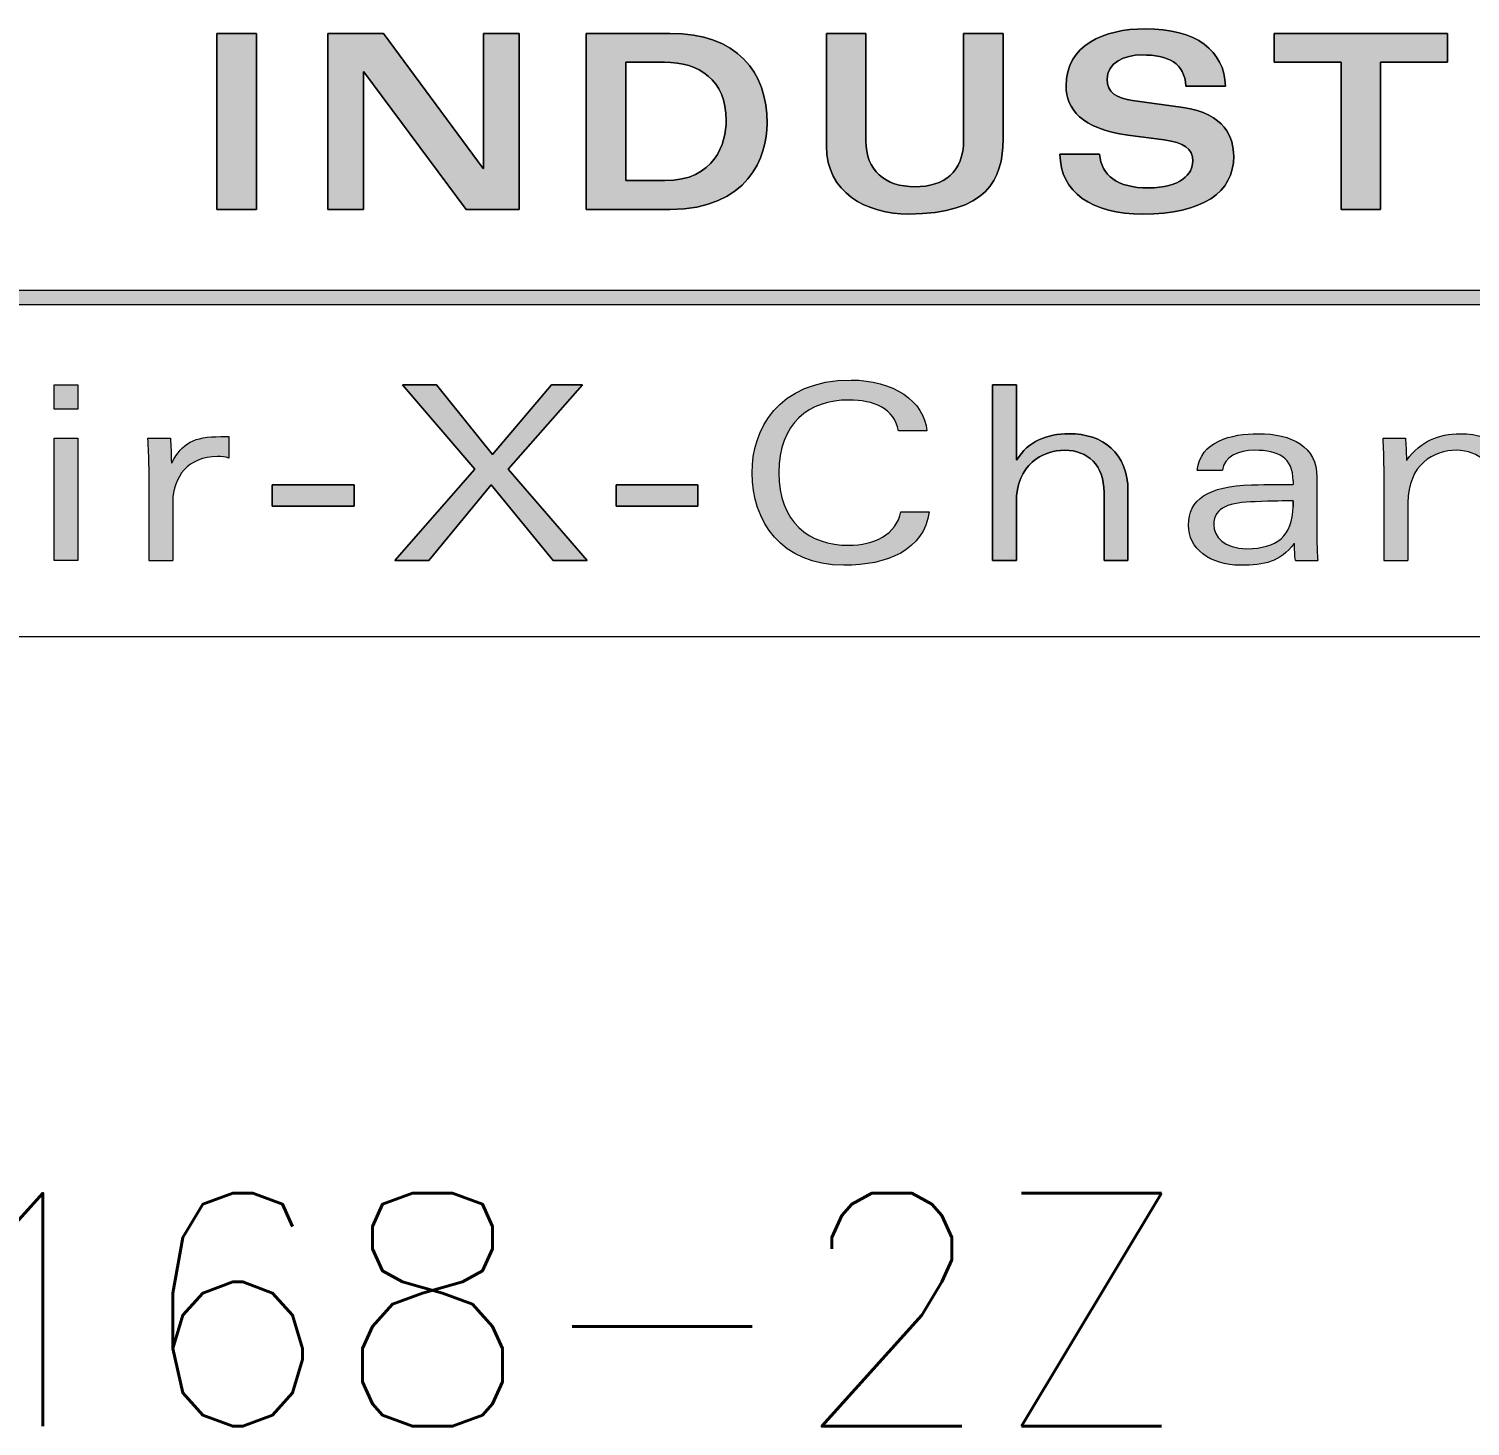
# Model space of a CAD drawing. Extents: x 47 to 273, y 294 to 439.
# Drawn here: x 253.05 to 260.18, y 306.13 to 313.04 of the extents above; entities that cross this region are included whole.
import ezdxf
from ezdxf.enums import TextEntityAlignment as Align

# ---------------------------------------------------------------- set-up
doc = ezdxf.new("R2010")
doc.units = 0
doc.header["$MEASUREMENT"] = 0
doc.layers.get('0').update_dxf_attribs({"linetype": 'CONTINUOUS'})
doc.layers.add('BORDER', color=5, linetype='CONTINUOUS')
doc.styles.get("Standard").update_dxf_attribs({"font": 'simplex.shx'})

# ---------------------------------------------------------------- blocks, each defined once
blk = doc.blocks.new('I10488', base_point=(19.66262, 0.962))
at = {"color": 7}
for tag, p, height in [('WEIGHT', (23.25596, 0.65858), 0.1), ('JOB', (20.56207, 0.64205), 0.1), ('CUSTOMER', (20.82031, 0.41513), 0.1), ('DATE', (21.63827, -0.09217), 0.1), ('BY', (20.27601, -0.09631), 0.1), ('DWG', (24.41346, -0.33654), 0.12), ('CHKDATE', (21.65945, -0.33259), 0.1), ('CHKD', (20.2895, -0.34388), 0.1)]:
    blk.add_attdef(tag, p, '', height=height, dxfattribs=at)
for tag, height, p in [('TITLE', 0.1, (25.55336, 0.24462)), ('TITLE', 0.1, (25.55775, 0.07988)), ('REV', 0.12, (26.85691, -0.31101))]:
    blk.add_attdef(tag, text='', height=height, dxfattribs=at).set_placement(p, align=Align.CENTER)
blk = doc.blocks.new('b-size border')
at = {"linetype": 'Continuous'}
for points in [[(17.70577, 1.27336), (17.70577, 1.34888), (17.68883, 1.34888), (17.68883, 1.27336)], [(17.75171, 1.27336), (17.75171, 1.33235), (17.75191, 1.33235), (17.79574, 1.27336), (17.81855, 1.27336), (17.81855, 1.34888), (17.80327, 1.34888), (17.80327, 1.29093), (17.80307, 1.29093), (17.76028, 1.34888), (17.73643, 1.34888), (17.73643, 1.27336)], [(18.21695, 1.33654), (18.21695, 1.34888), (18.14248, 1.34888), (18.14248, 1.33654), (18.17124, 1.33654), (18.17124, 1.27336), (18.18818, 1.27336), (18.18818, 1.33654)], [(18.56245, 1.23873), (18.56245, 1.23245), (16.62249, 1.23245), (16.62249, 1.23873)], [(17.61895, 1.19811), (17.6292, 1.19811), (17.6292, 1.18765), (17.61895, 1.18765)], [(17.81385, 1.16182), (17.84576, 1.19811), (17.83237, 1.19811), (17.80716, 1.1682), (17.7831, 1.19811), (17.76846, 1.19811), (17.79952, 1.16182), (17.76511, 1.12259), (17.77975, 1.12259), (17.80653, 1.15512), (17.8331, 1.12259), (17.84774, 1.12259)], [(17.6292, 1.1751), (17.6292, 1.12259), (17.61895, 1.12259), (17.61895, 1.1751)], [(17.74773, 1.14591), (17.74773, 1.15512), (17.71259, 1.15512), (17.71259, 1.14591)], [(17.89525, 1.14591), (17.89525, 1.15512), (17.86011, 1.15512), (17.86011, 1.14591)]]:
    blk.add_hatch(color=256, dxfattribs=at).paths.add_polyline_path(points, flags=0)
h = blk.add_hatch(color=256, dxfattribs=at)
edge = h.paths.add_edge_path(flags=0)
edge.add_spline(control_points=[(17.84733, 1.27336), (17.84734, 1.27336), (17.88331, 1.27336)], knot_values=[0, 0, 0, 1.268866, 1.268866, 1.268866], weights=[1, 1, 1], degree=2, periodic=0)
edge.add_spline(control_points=[(17.88331, 1.27336), (17.91689, 1.27336), (17.92494, 1.29616), (17.92494, 1.31028), (17.92494, 1.33245), (17.91218, 1.34888), (17.88321, 1.34888)], knot_values=[1.268866, 1.268866, 1.268866, 1.268866, 2.537732, 2.537732, 2.537732, 3.806598, 3.806598, 3.806598, 3.806598], weights=[1, 1, 1, 1, 1, 1, 1], degree=3, periodic=0)
edge.add_spline(control_points=[(17.88321, 1.34888), (17.84734, 1.34888), (17.84733, 1.34888)], knot_values=[0, 0, 0, 1.268866, 1.268866, 1.268866], weights=[1, 1, 1], degree=2, periodic=0)
edge.add_spline(control_points=[(17.84733, 1.34888), (17.84733, 1.34887), (17.84733, 1.27336), (17.84733, 1.27336)], knot_values=[5.07551, 5.07551, 5.07551, 5.07551, 6.344284, 6.344284, 6.344284, 6.344284], weights=[1, 1, 1, 1], degree=3, periodic=0)
edge = h.paths.add_edge_path(flags=0)
edge.add_spline(control_points=[(17.88091, 1.33654), (17.89576, 1.33654), (17.90737, 1.329), (17.90737, 1.31154), (17.90737, 1.3017), (17.90256, 1.2857), (17.88102, 1.2857)], knot_values=[1.268866, 1.268866, 1.268866, 1.268866, 2.537732, 2.537732, 2.537732, 3.806598, 3.806598, 3.806598, 3.806598], weights=[1, 1, 1, 1, 1, 1, 1], degree=3, periodic=0)
edge.add_spline(control_points=[(17.88102, 1.2857), (17.86428, 1.2857), (17.86428, 1.2857)], knot_values=[0, 0, 0, 1.268866, 1.268866, 1.268866], weights=[1, 1, 1], degree=2, periodic=0)
edge.add_spline(control_points=[(17.86428, 1.2857), (17.86428, 1.2857), (17.86428, 1.33653), (17.86428, 1.33654)], knot_values=[5.07551, 5.07551, 5.07551, 5.07551, 6.344284, 6.344284, 6.344284, 6.344284], weights=[1, 1, 1, 1], degree=3, periodic=0)
edge.add_spline(control_points=[(17.86428, 1.33654), (17.86428, 1.33654), (17.88091, 1.33654)], knot_values=[0, 0, 0, 1.268866, 1.268866, 1.268866], weights=[1, 1, 1], degree=2, periodic=0)
h = blk.add_hatch(color=256, dxfattribs=at)
edge = h.paths.add_edge_path(flags=0)
edge.add_spline(control_points=[(18.00928, 1.30317), (18.00928, 1.28926), (18.00091, 1.28308), (17.98835, 1.28308), (17.97539, 1.28308), (17.96733, 1.2902), (17.96733, 1.30275)], knot_values=[2.537732, 2.537732, 2.537732, 2.537732, 3.806598, 3.806598, 3.806598, 5.075464, 5.075464, 5.075464, 5.075464], weights=[1, 1, 1, 1, 1, 1, 1], degree=3, periodic=0)
edge.add_spline(control_points=[(17.96733, 1.30275), (17.96733, 1.34888), (17.96733, 1.34888)], knot_values=[0, 0, 0, 1.268866, 1.268866, 1.268866], weights=[1, 1, 1], degree=2, periodic=0)
edge.add_spline(control_points=[(17.96733, 1.34888), (17.96733, 1.34888), (17.95039, 1.34888), (17.95039, 1.34888)], knot_values=[0.000046, 0.000046, 0.000046, 0.000046, 1.26882, 1.26882, 1.26882, 1.26882], weights=[1, 1, 1, 1], degree=3, periodic=0)
edge.add_spline(control_points=[(17.95039, 1.34888), (17.95039, 1.34888), (17.95039, 1.30045)], knot_values=[0, 0, 0, 1.268866, 1.268866, 1.268866], weights=[1, 1, 1], degree=2, periodic=0)
edge.add_spline(control_points=[(17.95039, 1.30045), (17.95039, 1.28068), (17.96744, 1.27137), (17.98574, 1.27137), (18.019, 1.27137), (18.02622, 1.28622), (18.02622, 1.30348)], knot_values=[8.882062, 8.882062, 8.882062, 8.882062, 10.150928, 10.150928, 10.150928, 11.419794, 11.419794, 11.419794, 11.419794], weights=[1, 1, 1, 1, 1, 1, 1], degree=3, periodic=0)
edge.add_spline(control_points=[(18.02622, 1.30348), (18.02622, 1.34888), (18.02622, 1.34888)], knot_values=[0, 0, 0, 1.268866, 1.268866, 1.268866], weights=[1, 1, 1], degree=2, periodic=0)
edge.add_spline(control_points=[(18.02622, 1.34888), (18.02622, 1.34888), (18.00928, 1.34888), (18.00928, 1.34888)], knot_values=[6.344376, 6.344376, 6.344376, 6.344376, 7.61315, 7.61315, 7.61315, 7.61315], weights=[1, 1, 1, 1], degree=3, periodic=0)
edge.add_spline(control_points=[(18.00928, 1.34888), (18.00928, 1.34888), (18.00928, 1.30317)], knot_values=[0, 0, 0, 1.268866, 1.268866, 1.268866], weights=[1, 1, 1], degree=2, periodic=0)
h = blk.add_hatch(color=256, dxfattribs=at)
edge = h.paths.add_edge_path(flags=0)
edge.add_spline(control_points=[(18.05062, 1.297), (18.05062, 1.28078), (18.06432, 1.27137), (18.08618, 1.27137), (18.1118, 1.27137), (18.12519, 1.28058), (18.12519, 1.29616), (18.12519, 1.30401), (18.12143, 1.31457), (18.10344, 1.31708)], knot_values=[15.226392, 15.226392, 15.226392, 15.226392, 16.495258, 16.495258, 16.495258, 17.764124, 17.764124, 17.764124, 19.03299, 19.03299, 19.03299, 19.03299], weights=[1, 1, 1, 1, 1, 1, 1, 1, 1, 1], degree=3, periodic=0)
edge.add_line((18.10344, 1.31708), (18.08179, 1.32011))
edge.add_spline(control_points=[(18.08179, 1.32011), (18.07509, 1.32106), (18.0708, 1.32346), (18.0708, 1.32932), (18.0708, 1.33622), (18.07854, 1.33967), (18.08555, 1.33967), (18.09727, 1.33967), (18.10406, 1.33612), (18.10469, 1.32628)], knot_values=[10.150928, 10.150928, 10.150928, 10.150928, 11.419794, 11.419794, 11.419794, 12.68866, 12.68866, 12.68866, 13.957526, 13.957526, 13.957526, 13.957526], weights=[1, 1, 1, 1, 1, 1, 1, 1, 1, 1], degree=3, periodic=0)
edge.add_spline(control_points=[(18.10469, 1.32628), (18.10469, 1.32628), (18.12164, 1.32628), (18.12164, 1.32628)], knot_values=[8.882133, 8.882133, 8.882133, 8.882133, 10.150868, 10.150868, 10.150868, 10.150868], weights=[1, 1, 1, 1], degree=3, periodic=0)
edge.add_spline(control_points=[(18.12164, 1.32628), (18.12111, 1.34155), (18.10919, 1.35086), (18.08712, 1.35086), (18.06955, 1.35086), (18.05323, 1.34386), (18.05323, 1.32639), (18.05323, 1.31645), (18.05982, 1.30798), (18.0798, 1.30526)], knot_values=[5.075464, 5.075464, 5.075464, 5.075464, 6.34433, 6.34433, 6.34433, 7.613196, 7.613196, 7.613196, 8.882062, 8.882062, 8.882062, 8.882062], weights=[1, 1, 1, 1, 1, 1, 1, 1, 1, 1], degree=3, periodic=0)
edge.add_line((18.0798, 1.30526), (18.09538, 1.30317))
edge.add_spline(control_points=[(18.09538, 1.30317), (18.10375, 1.30202), (18.10762, 1.29951), (18.10762, 1.29407), (18.10762, 1.28863), (18.1025, 1.28256), (18.08848, 1.28256), (18.07509, 1.28256), (18.0685, 1.288), (18.06756, 1.297)], knot_values=[0, 0, 0, 0, 1.268866, 1.268866, 1.268866, 2.537732, 2.537732, 2.537732, 3.806598, 3.806598, 3.806598, 3.806598], weights=[1, 1, 1, 1, 1, 1, 1, 1, 1, 1], degree=3, periodic=0)
edge.add_spline(control_points=[(18.06756, 1.297), (18.06756, 1.297), (18.05062, 1.297), (18.05062, 1.297)], knot_values=[19.033044, 19.033044, 19.033044, 19.033044, 20.301798, 20.301798, 20.301798, 20.301798], weights=[1, 1, 1, 1], degree=3, periodic=0)
h = blk.add_hatch(color=256, dxfattribs=at)
edge = h.paths.add_edge_path(flags=0)
edge.add_spline(control_points=[(17.99452, 1.14361), (17.99212, 1.12698), (17.97643, 1.1206), (17.95792, 1.1206), (17.93093, 1.1206), (17.91849, 1.13954), (17.91849, 1.16035), (17.91849, 1.17834), (17.92926, 1.2001), (17.96095, 1.2001), (17.97884, 1.2001), (17.99254, 1.1911), (17.99348, 1.17824)], knot_values=[0, 0, 0, 0, 1.268866, 1.268866, 1.268866, 2.537732, 2.537732, 2.537732, 3.806598, 3.806598, 3.806598, 5.075464, 5.075464, 5.075464, 5.075464], weights=[1, 1, 1, 1, 1, 1, 1, 1, 1, 1, 1, 1, 1], degree=3, periodic=0)
edge.add_line((17.99348, 1.17824), (17.98134, 1.17824))
edge.add_spline(control_points=[(17.98134, 1.17824), (17.97946, 1.18807), (17.97057, 1.19152), (17.96011, 1.19152), (17.94285, 1.19152), (17.92999, 1.18158), (17.92999, 1.16035), (17.92999, 1.13912), (17.94285, 1.12918), (17.96011, 1.12918), (17.97047, 1.12918), (17.98051, 1.13378), (17.98239, 1.14361)], knot_values=[6.34433, 6.34433, 6.34433, 6.34433, 7.613196, 7.613196, 7.613196, 8.882062, 8.882062, 8.882062, 10.150928, 10.150928, 10.150928, 11.419794, 11.419794, 11.419794, 11.419794], weights=[1, 1, 1, 1, 1, 1, 1, 1, 1, 1, 1, 1, 1], degree=3, periodic=0)
edge.add_line((17.98239, 1.14361), (17.99452, 1.14361))
h = blk.add_hatch(color=256, dxfattribs=at)
edge = h.paths.add_edge_path(flags=0)
edge.add_spline(control_points=[(18.07979, 1.1524), (18.07979, 1.16882), (18.06913, 1.17708), (18.05438, 1.17708), (18.04507, 1.17708), (18.03691, 1.17374), (18.0321, 1.1659)], knot_values=[3.806598, 3.806598, 3.806598, 3.806598, 5.075464, 5.075464, 5.075464, 6.34433, 6.34433, 6.34433, 6.34433], weights=[1, 1, 1, 1, 1, 1, 1], degree=3, periodic=0)
edge.add_line((18.0321, 1.1659), (18.03189, 1.1659))
edge.add_spline(control_points=[(18.03189, 1.1659), (18.03189, 1.17419), (18.03189, 1.18924), (18.03189, 1.19811)], knot_values=[1.586061, 1.586061, 1.586061, 1.586061, 2.250091, 2.250091, 2.250091, 2.250091], weights=[1, 1, 1, 1], degree=3, periodic=0)
edge.add_spline(control_points=[(18.03189, 1.19811), (18.02851, 1.19811), (18.02484, 1.19811), (18.02164, 1.19811)], knot_values=[0.451945, 0.451945, 0.451945, 0.451945, 0.747929, 0.747929, 0.747929, 0.747929], weights=[1, 1, 1, 1], degree=3, periodic=0)
edge.add_spline(control_points=[(18.02164, 1.19811), (18.02164, 1.17748), (18.02164, 1.1226), (18.02164, 1.12259)], knot_values=[15.226436, 15.226436, 15.226436, 15.226436, 16.256854, 16.256854, 16.256854, 16.256854], weights=[1, 1, 1, 1], degree=3, periodic=0)
edge.add_spline(control_points=[(18.02164, 1.12259), (18.02495, 1.12259), (18.02869, 1.12259), (18.03189, 1.12259)], knot_values=[14.40699, 14.40699, 14.40699, 14.40699, 14.740329, 14.740329, 14.740329, 14.740329], weights=[1, 1, 1, 1], degree=3, periodic=0)
edge.add_spline(control_points=[(18.03189, 1.12259), (18.03189, 1.12259), (18.03189, 1.13737), (18.03189, 1.14738)], knot_values=[13.118806, 13.118806, 13.118806, 13.118806, 13.957488, 13.957488, 13.957488, 13.957488], weights=[1, 1, 1, 1], degree=3, periodic=0)
edge.add_spline(control_points=[(18.03189, 1.14738), (18.03189, 1.16401), (18.04298, 1.16997), (18.0527, 1.16997), (18.06254, 1.16997), (18.06954, 1.16359), (18.06954, 1.15188)], knot_values=[10.150928, 10.150928, 10.150928, 10.150928, 11.419794, 11.419794, 11.419794, 12.68866, 12.68866, 12.68866, 12.68866], weights=[1, 1, 1, 1, 1, 1, 1], degree=3, periodic=0)
edge.add_spline(control_points=[(18.06954, 1.15188), (18.06954, 1.14043), (18.06954, 1.12259), (18.06954, 1.12259)], knot_values=[8.882101, 8.882101, 8.882101, 8.882101, 9.74353, 9.74353, 9.74353, 9.74353], weights=[1, 1, 1, 1], degree=3, periodic=0)
edge.add_spline(control_points=[(18.06954, 1.12259), (18.07253, 1.12259), (18.07671, 1.12259), (18.07979, 1.12259)], knot_values=[8.005468, 8.005468, 8.005468, 8.005468, 8.511143, 8.511143, 8.511143, 8.511143], weights=[1, 1, 1, 1], degree=3, periodic=0)
edge.add_spline(control_points=[(18.07979, 1.12259), (18.07979, 1.12259), (18.07979, 1.1395), (18.07979, 1.1524)], knot_values=[6.828644, 6.828644, 6.828644, 6.828644, 7.613159, 7.613159, 7.613159, 7.613159], weights=[1, 1, 1, 1], degree=3, periodic=0)
h = blk.add_hatch(color=256, dxfattribs=at)
edge = h.paths.add_edge_path(flags=0)
edge.add_spline(control_points=[(17.69396, 1.16663), (17.69239, 1.16715), (17.69092, 1.16726), (17.68904, 1.16726), (17.6767, 1.16726), (17.6699, 1.15857), (17.6699, 1.14801)], knot_values=[8.882062, 8.882062, 8.882062, 8.882062, 10.150928, 10.150928, 10.150928, 11.419794, 11.419794, 11.419794, 11.419794], weights=[1, 1, 1, 1, 1, 1, 1], degree=3, periodic=0)
edge.add_line((17.6699, 1.14801), (17.6699, 1.12259))
edge.add_spline(control_points=[(17.6699, 1.12259), (17.6699, 1.12259), (17.65965, 1.12259), (17.65965, 1.12259)], knot_values=[12.688706, 12.688706, 12.688706, 12.688706, 13.957481, 13.957481, 13.957481, 13.957481], weights=[1, 1, 1, 1], degree=3, periodic=0)
edge.add_line((17.65965, 1.12259), (17.65965, 1.16317))
edge.add_spline(control_points=[(17.65965, 1.16317), (17.65965, 1.16715), (17.65944, 1.17091), (17.65923, 1.1751)], knot_values=[0, 0, 0, 0, 1.268866, 1.268866, 1.268866, 1.268866], weights=[1, 1, 1, 1], degree=3, periodic=0)
edge.add_line((17.65923, 1.1751), (17.66885, 1.1751))
edge.add_spline(control_points=[(17.66885, 1.1751), (17.66907, 1.17196), (17.66927, 1.1682), (17.66927, 1.16464)], knot_values=[2.537732, 2.537732, 2.537732, 2.537732, 3.806598, 3.806598, 3.806598, 3.806598], weights=[1, 1, 1, 1], degree=3, periodic=0)
edge.add_line((17.66927, 1.16464), (17.66948, 1.16464))
edge.add_spline(control_points=[(17.66948, 1.16464), (17.67419, 1.17311), (17.67879, 1.17583), (17.69051, 1.17583)], knot_values=[5.075464, 5.075464, 5.075464, 5.075464, 6.34433, 6.34433, 6.34433, 6.34433], weights=[1, 1, 1, 1], degree=3, periodic=0)
edge.add_line((17.69051, 1.17583), (17.69396, 1.17583))
edge.add_line((17.69396, 1.17583), (17.69396, 1.16663))
h = blk.add_hatch(color=256, dxfattribs=at)
edge = h.paths.add_edge_path(flags=0)
edge.add_spline(control_points=[(18.10952, 1.1614), (18.11078, 1.17384), (18.12427, 1.17708), (18.13567, 1.17708), (18.15021, 1.17708), (18.16087, 1.17154), (18.16087, 1.15847)], knot_values=[0, 0, 0, 0, 1.268866, 1.268866, 1.268866, 2.537732, 2.537732, 2.537732, 2.537732], weights=[1, 1, 1, 1, 1, 1, 1], degree=3, periodic=0)
edge.add_line((18.16087, 1.15847), (18.16087, 1.13263))
edge.add_spline(control_points=[(18.16087, 1.13263), (18.16087, 1.12866), (18.16098, 1.12542), (18.1613, 1.12259)], knot_values=[3.806598, 3.806598, 3.806598, 3.806598, 5.075464, 5.075464, 5.075464, 5.075464], weights=[1, 1, 1, 1], degree=3, periodic=0)
edge.add_line((18.1613, 1.12259), (18.15167, 1.12259))
edge.add_spline(control_points=[(18.15167, 1.12259), (18.15136, 1.125), (18.15125, 1.12751), (18.15125, 1.12991)], knot_values=[6.34433, 6.34433, 6.34433, 6.34433, 7.613196, 7.613196, 7.613196, 7.613196], weights=[1, 1, 1, 1], degree=3, periodic=0)
edge.add_line((18.15125, 1.12991), (18.15105, 1.12991))
edge.add_spline(control_points=[(18.15105, 1.12991), (18.14508, 1.12207), (18.13839, 1.1206), (18.12814, 1.1206), (18.11486, 1.1206), (18.10575, 1.12792), (18.10575, 1.13776), (18.10575, 1.14884), (18.11412, 1.1546), (18.13274, 1.15512)], knot_values=[8.882062, 8.882062, 8.882062, 8.882062, 10.150928, 10.150928, 10.150928, 11.419794, 11.419794, 11.419794, 12.68866, 12.68866, 12.68866, 12.68866], weights=[1, 1, 1, 1, 1, 1, 1, 1, 1, 1], degree=3, periodic=0)
edge.add_spline(control_points=[(18.13274, 1.15512), (18.14048, 1.15533), (18.14582, 1.15533), (18.15063, 1.15533)], knot_values=[12.68866, 12.68866, 12.68866, 12.68866, 13.957526, 13.957526, 13.957526, 13.957526], weights=[1, 1, 1, 1], degree=3, periodic=0)
edge.add_line((18.15063, 1.15533), (18.15063, 1.15679))
edge.add_spline(control_points=[(18.15063, 1.15679), (18.15063, 1.16684), (18.14435, 1.16997), (18.1342, 1.16997), (18.12699, 1.16997), (18.12092, 1.16715), (18.1204, 1.1614)], knot_values=[15.226392, 15.226392, 15.226392, 15.226392, 16.495258, 16.495258, 16.495258, 17.764124, 17.764124, 17.764124, 17.764124], weights=[1, 1, 1, 1, 1, 1, 1], degree=3, periodic=0)
edge.add_line((18.1204, 1.1614), (18.10952, 1.1614))
edge = h.paths.add_edge_path(flags=0)
edge.add_line((18.15063, 1.14581), (18.15063, 1.14822))
edge.add_spline(control_points=[(18.15063, 1.14822), (18.14718, 1.14822), (18.14216, 1.14822), (18.13431, 1.1479)], knot_values=[0, 0, 0, 0, 1.268866, 1.268866, 1.268866, 1.268866], weights=[1, 1, 1, 1], degree=3, periodic=0)
edge.add_spline(control_points=[(18.13431, 1.1479), (18.12364, 1.14748), (18.11663, 1.14571), (18.11663, 1.13807), (18.11663, 1.13284), (18.12092, 1.12772), (18.13086, 1.12772), (18.14351, 1.12772), (18.15063, 1.13316), (18.15063, 1.14581)], knot_values=[1.268866, 1.268866, 1.268866, 1.268866, 2.537732, 2.537732, 2.537732, 3.806598, 3.806598, 3.806598, 5.075464, 5.075464, 5.075464, 5.075464], weights=[1, 1, 1, 1, 1, 1, 1, 1, 1, 1], degree=3, periodic=0)
h = blk.add_hatch(color=256, dxfattribs=at)
edge = h.paths.add_edge_path(flags=0)
edge.add_spline(control_points=[(18.18966, 1.16317), (18.18966, 1.16715), (18.18945, 1.17091), (18.18925, 1.1751)], knot_values=[0, 0, 0, 0, 1.268866, 1.268866, 1.268866, 1.268866], weights=[1, 1, 1, 1], degree=3, periodic=0)
edge.add_line((18.18925, 1.1751), (18.19887, 1.1751))
edge.add_spline(control_points=[(18.19887, 1.1751), (18.19907, 1.17248), (18.19928, 1.16945), (18.19928, 1.16579)], knot_values=[2.537732, 2.537732, 2.537732, 2.537732, 3.806598, 3.806598, 3.806598, 3.806598], weights=[1, 1, 1, 1], degree=3, periodic=0)
edge.add_line((18.19928, 1.16579), (18.1995, 1.16579))
edge.add_spline(control_points=[(18.1995, 1.16579), (18.20545, 1.17384), (18.21299, 1.17708), (18.2224, 1.17708), (18.23715, 1.17708), (18.24782, 1.16882), (18.24782, 1.1524)], knot_values=[5.075464, 5.075464, 5.075464, 5.075464, 6.34433, 6.34433, 6.34433, 7.613196, 7.613196, 7.613196, 7.613196], weights=[1, 1, 1, 1, 1, 1, 1], degree=3, periodic=0)
edge.add_line((18.24782, 1.1524), (18.24782, 1.12259))
edge.add_line((18.24782, 1.12259), (18.23757, 1.12259))
edge.add_line((18.23757, 1.12259), (18.23757, 1.15188))
edge.add_spline(control_points=[(18.23757, 1.15188), (18.23757, 1.16358), (18.23057, 1.16995), (18.22074, 1.16995), (18.21102, 1.16995), (18.19996, 1.16399), (18.19996, 1.14738)], knot_values=[11.419794, 11.419794, 11.419794, 11.419794, 12.68866, 12.68866, 12.68866, 13.957526, 13.957526, 13.957526, 13.957526], weights=[1, 1, 1, 1, 1, 1, 1], degree=3, periodic=0)
edge.add_line((18.19996, 1.14738), (18.19991, 1.12259))
edge.add_line((18.19991, 1.12259), (18.18966, 1.12259))
edge.add_line((18.18966, 1.12259), (18.18966, 1.16317))
at = {"linetype": 'Continuous', "lineweight": 0}
for p, q in [((17.70577, 1.34888), (17.68883, 1.34888)), ((17.68883, 1.34888), (17.68883, 1.27336)), ((17.68883, 1.27336), (17.68883, 1.34888)), ((17.68883, 1.34888), (17.70577, 1.34888)), ((17.70577, 1.27336), (17.70577, 1.34888)), ((17.70577, 1.34888), (17.70577, 1.27336)), ((17.76028, 1.34888), (17.73643, 1.34888)), ((17.73643, 1.34888), (17.73643, 1.27336)), ((17.73643, 1.27336), (17.73643, 1.34888)), ((17.73643, 1.34888), (17.76028, 1.34888)), ((17.80307, 1.29093), (17.76028, 1.34888)), ((17.76028, 1.34888), (17.80307, 1.29093)), ((17.81855, 1.34888), (17.80327, 1.34888)), ((17.80327, 1.34888), (17.80327, 1.29093)), ((17.80327, 1.34888), (17.81855, 1.34888)), ((17.80327, 1.29093), (17.80327, 1.34888)), ((17.81855, 1.27336), (17.81855, 1.34888)), ((17.81855, 1.34888), (17.81855, 1.27336)), ((17.84733, 1.27336), (17.84733, 1.34888)), ((17.84733, 1.34888), (17.88321, 1.34888)), ((17.95039, 1.30045), (17.95039, 1.34888)), ((17.95039, 1.34888), (17.96733, 1.34888)), ((17.96733, 1.34888), (17.96733, 1.30275)), ((18.00928, 1.34888), (18.02622, 1.34888)), ((18.00928, 1.30317), (18.00928, 1.34888)), ((18.02622, 1.34888), (18.02622, 1.30348)), ((18.21695, 1.34888), (18.14248, 1.34888)), ((18.14248, 1.34888), (18.14248, 1.33654)), ((18.14248, 1.34888), (18.21695, 1.34888)), ((18.14248, 1.33654), (18.14248, 1.34888)), ((18.21695, 1.33654), (18.21695, 1.34888)), ((18.21695, 1.34888), (18.21695, 1.33654)), ((17.86428, 1.33654), (17.86428, 1.2857)), ((17.88091, 1.33654), (17.86428, 1.33654)), ((18.14248, 1.33654), (18.17124, 1.33654)), ((18.17124, 1.33654), (18.14248, 1.33654)), ((18.17124, 1.33654), (18.17124, 1.27336)), ((18.17124, 1.27336), (18.17124, 1.33654)), ((18.18818, 1.27336), (18.18818, 1.33654)), ((18.18818, 1.33654), (18.21695, 1.33654)), ((18.18818, 1.33654), (18.18818, 1.27336)), ((18.21695, 1.33654), (18.18818, 1.33654)), ((17.75171, 1.33235), (17.75191, 1.33235)), ((17.75171, 1.27336), (17.75171, 1.33235)), ((17.75171, 1.33235), (17.75171, 1.27336)), ((17.75191, 1.33235), (17.75171, 1.33235)), ((17.75191, 1.33235), (17.79574, 1.27336)), ((17.79574, 1.27336), (17.75191, 1.33235)), ((18.12164, 1.32628), (18.10469, 1.32628)), ((18.10344, 1.31708), (18.08179, 1.32011)), ((18.08179, 1.32011), (18.10344, 1.31708)), ((18.0798, 1.30526), (18.09538, 1.30317)), ((18.09538, 1.30317), (18.0798, 1.30526)), ((18.05062, 1.297), (18.06756, 1.297)), ((17.80327, 1.29093), (17.80307, 1.29093)), ((17.80307, 1.29093), (17.80327, 1.29093)), ((17.86428, 1.2857), (17.88102, 1.2857)), ((17.68883, 1.27336), (17.70577, 1.27336)), ((17.70577, 1.27336), (17.68883, 1.27336)), ((17.73643, 1.27336), (17.75171, 1.27336)), ((17.75171, 1.27336), (17.73643, 1.27336)), ((17.79574, 1.27336), (17.81855, 1.27336)), ((17.81855, 1.27336), (17.79574, 1.27336)), ((17.88331, 1.27336), (17.84733, 1.27336)), ((18.17124, 1.27336), (18.18818, 1.27336)), ((18.18818, 1.27336), (18.17124, 1.27336)), ((16.62249, 1.23873), (18.56245, 1.23873)), ((16.62249, 1.23873), (18.56245, 1.23873)), ((18.56245, 1.23245), (16.62249, 1.23245)), ((18.56245, 1.23245), (16.62249, 1.23245)), ((17.61895, 1.18765), (17.61895, 1.19811)), ((17.61895, 1.19811), (17.6292, 1.19811)), ((17.6292, 1.19811), (17.6292, 1.18765)), ((17.7831, 1.19811), (17.76846, 1.19811)), ((17.76846, 1.19811), (17.79952, 1.16182)), ((17.76846, 1.19811), (17.7831, 1.19811)), ((17.79952, 1.16182), (17.76846, 1.19811)), ((17.80716, 1.1682), (17.7831, 1.19811)), ((17.7831, 1.19811), (17.80716, 1.1682)), ((17.83237, 1.19811), (17.80716, 1.1682)), ((17.80716, 1.1682), (17.83237, 1.19811)), ((17.81385, 1.16182), (17.84576, 1.19811)), ((17.84576, 1.19811), (17.81385, 1.16182)), ((17.84576, 1.19811), (17.83237, 1.19811)), ((17.83237, 1.19811), (17.84576, 1.19811)), ((17.6292, 1.18765), (17.61895, 1.18765)), ((17.69051, 1.17583), (17.69396, 1.17583)), ((17.69396, 1.17583), (17.69396, 1.16663)), ((17.99348, 1.17824), (17.98134, 1.17824)), ((17.61895, 1.12259), (17.61895, 1.1751)), ((17.61895, 1.1751), (17.6292, 1.1751)), ((17.6292, 1.1751), (17.6292, 1.12259)), ((17.65923, 1.1751), (17.66885, 1.1751)), ((18.18925, 1.1751), (18.19887, 1.1751)), ((17.65965, 1.16317), (17.65965, 1.12259)), ((17.66927, 1.16464), (17.66948, 1.16464)), ((18.0321, 1.1659), (18.03189, 1.1659)), ((18.03189, 1.1659), (18.0321, 1.1659)), ((18.18966, 1.16317), (18.18966, 1.12259)), ((18.19928, 1.16579), (18.1995, 1.16579)), ((17.79952, 1.16182), (17.76511, 1.12259)), ((17.76511, 1.12259), (17.79952, 1.16182)), ((17.84774, 1.12259), (17.81385, 1.16182)), ((17.81385, 1.16182), (17.84774, 1.12259)), ((18.10952, 1.1614), (18.1204, 1.1614)), ((18.15063, 1.15679), (18.15063, 1.15533)), ((18.16087, 1.15847), (18.16087, 1.13263)), ((17.74773, 1.15512), (17.71259, 1.15512)), ((17.71259, 1.15512), (17.71259, 1.14591)), ((17.71259, 1.14591), (17.71259, 1.15512)), ((17.71259, 1.15512), (17.74773, 1.15512)), ((17.74773, 1.14591), (17.74773, 1.15512)), ((17.74773, 1.15512), (17.74773, 1.14591)), ((17.77975, 1.12259), (17.80653, 1.15512)), ((17.80653, 1.15512), (17.77975, 1.12259)), ((17.80653, 1.15512), (17.8331, 1.12259)), ((17.8331, 1.12259), (17.80653, 1.15512)), ((17.89525, 1.15512), (17.86011, 1.15512)), ((17.86011, 1.15512), (17.86011, 1.14591)), ((17.86011, 1.14591), (17.86011, 1.15512)), ((17.86011, 1.15512), (17.89525, 1.15512)), ((17.89525, 1.14591), (17.89525, 1.15512)), ((17.89525, 1.15512), (17.89525, 1.14591)), ((17.6699, 1.14801), (17.6699, 1.12259)), ((17.71259, 1.14591), (17.74773, 1.14591)), ((17.74773, 1.14591), (17.71259, 1.14591)), ((17.86011, 1.14591), (17.89525, 1.14591)), ((17.89525, 1.14591), (17.86011, 1.14591)), ((18.15063, 1.14581), (18.15063, 1.14822)), ((18.19996, 1.14738), (18.19991, 1.12259)), ((17.98239, 1.14361), (17.99452, 1.14361)), ((18.15105, 1.12991), (18.15125, 1.12991)), ((17.6292, 1.12259), (17.61895, 1.12259)), ((17.76511, 1.12259), (17.77975, 1.12259)), ((17.77975, 1.12259), (17.76511, 1.12259)), ((17.8331, 1.12259), (17.84774, 1.12259)), ((17.84774, 1.12259), (17.8331, 1.12259)), ((18.15167, 1.12259), (18.1613, 1.12259)), ((18.18966, 1.12259), (18.19991, 1.12259)), ((16.11032, 1.08997), (19.02441, 1.08997))]:
    blk.add_line(p, q, dxfattribs=at)
for points, degree in [([(17.88321, 1.34888), (17.84734, 1.34888), (17.84733, 1.34888)], 2), ([(17.84733, 1.34888), (17.84733, 1.34887), (17.84733, 1.27336), (17.84733, 1.27336)], 3), ([(17.95039, 1.34888), (17.95039, 1.34888), (17.95039, 1.30045)], 2), ([(17.96733, 1.34888), (17.96733, 1.34888), (17.95039, 1.34888), (17.95039, 1.34888)], 3), ([(17.96733, 1.30275), (17.96733, 1.34888), (17.96733, 1.34888)], 2), ([(18.00928, 1.34888), (18.00928, 1.34888), (18.00928, 1.30317)], 2), ([(18.02622, 1.34888), (18.02622, 1.34888), (18.00928, 1.34888), (18.00928, 1.34888)], 3), ([(18.02622, 1.30348), (18.02622, 1.34888), (18.02622, 1.34888)], 2), ([(17.86428, 1.33654), (17.86428, 1.33654), (17.88091, 1.33654)], 2), ([(17.86428, 1.2857), (17.86428, 1.2857), (17.86428, 1.33653), (17.86428, 1.33654)], 3), ([(18.10469, 1.32628), (18.10469, 1.32628), (18.12164, 1.32628), (18.12164, 1.32628)], 3), ([(18.06756, 1.297), (18.06756, 1.297), (18.05062, 1.297), (18.05062, 1.297)], 3), ([(17.88102, 1.2857), (17.86428, 1.2857), (17.86428, 1.2857)], 2), ([(17.84733, 1.27336), (17.84734, 1.27336), (17.88331, 1.27336)], 2), ([(18.03189, 1.19811), (18.02851, 1.19811), (18.02484, 1.19811), (18.02164, 1.19811)], 3), ([(18.02164, 1.19811), (18.02164, 1.17748), (18.02164, 1.1226), (18.02164, 1.12259)], 3), ([(18.02164, 1.12259), (18.02164, 1.17748), (18.02164, 1.19811)], 2), ([(18.02164, 1.19811), (18.02484, 1.19811), (18.02851, 1.19811), (18.03189, 1.19811)], 3), ([(18.03189, 1.1659), (18.03189, 1.17419), (18.03189, 1.18924), (18.03189, 1.19811)], 3), ([(18.03189, 1.19811), (18.03189, 1.18924), (18.03189, 1.17419), (18.03189, 1.1659)], 3), ([(17.66948, 1.16464), (17.67419, 1.17311), (17.67879, 1.17583), (17.69051, 1.17583)], 3), ([(17.65965, 1.16317), (17.65965, 1.16715), (17.65944, 1.17091), (17.65923, 1.1751)], 3), ([(17.66885, 1.1751), (17.66907, 1.17196), (17.66927, 1.1682), (17.66927, 1.16464)], 3), ([(18.18966, 1.16317), (18.18966, 1.16715), (18.18945, 1.17091), (18.18925, 1.1751)], 3), ([(18.19887, 1.1751), (18.19907, 1.17248), (18.19928, 1.16945), (18.19928, 1.16579)], 3), ([(18.06954, 1.15188), (18.06954, 1.14043), (18.06954, 1.12259), (18.06954, 1.12259)], 3), ([(18.06954, 1.12259), (18.06954, 1.14043), (18.06954, 1.15188)], 2), ([(18.07979, 1.12259), (18.07979, 1.12259), (18.07979, 1.1395), (18.07979, 1.1524)], 3), ([(18.07979, 1.1524), (18.07979, 1.1395), (18.07979, 1.12259)], 2), ([(18.13274, 1.15512), (18.14048, 1.15533), (18.14582, 1.15533), (18.15063, 1.15533)], 3), ([(18.03189, 1.12259), (18.03189, 1.12259), (18.03189, 1.13737), (18.03189, 1.14738)], 3), ([(18.03189, 1.14738), (18.03189, 1.13736), (18.03189, 1.12259)], 2), ([(18.15063, 1.14822), (18.14718, 1.14822), (18.14216, 1.14822), (18.13431, 1.1479)], 3), ([(18.15063, 1.14822), (18.15063, 1.14821), (18.15063, 1.14581)], 2), ([(18.16087, 1.13263), (18.16087, 1.12866), (18.16098, 1.12542), (18.1613, 1.12259)], 3), ([(18.15167, 1.12259), (18.15136, 1.125), (18.15125, 1.12751), (18.15125, 1.12991)], 3), ([(17.65965, 1.12259), (17.65965, 1.12259), (17.6699, 1.12259), (17.6699, 1.12259)], 3), ([(18.02164, 1.12259), (18.02495, 1.12259), (18.02869, 1.12259), (18.03189, 1.12259)], 3), ([(18.03189, 1.12259), (18.02869, 1.12259), (18.02495, 1.12259), (18.02164, 1.12259)], 3), ([(18.06954, 1.12259), (18.07253, 1.12259), (18.07671, 1.12259), (18.07979, 1.12259)], 3), ([(18.07979, 1.12259), (18.07671, 1.12259), (18.07253, 1.12259), (18.06954, 1.12259)], 3)]:
    blk.add_open_spline(points, degree=degree, dxfattribs=at)
for points, knots in [([(17.88331, 1.27336), (17.91689, 1.27336), (17.92494, 1.29616), (17.92494, 1.31028), (17.92494, 1.33245), (17.91218, 1.34888), (17.88321, 1.34888)], [1, 1, 1, 1, 2, 2, 2, 3, 3, 3, 3]), ([(17.88321, 1.34888), (17.91218, 1.34888), (17.92494, 1.33245), (17.92494, 1.31028), (17.92494, 1.29616), (17.91689, 1.27336), (17.88331, 1.27336)], [1, 1, 1, 1, 2, 2, 2, 3, 3, 3, 3]), ([(18.12164, 1.32628), (18.12111, 1.34155), (18.10919, 1.35086), (18.08712, 1.35086), (18.06955, 1.35086), (18.05323, 1.34386), (18.05323, 1.32639), (18.05323, 1.31645), (18.05982, 1.30798), (18.0798, 1.30526)], [4, 4, 4, 4, 5, 5, 5, 6, 6, 6, 7, 7, 7, 7]), ([(18.0798, 1.30526), (18.05982, 1.30798), (18.05323, 1.31645), (18.05323, 1.32639), (18.05323, 1.34386), (18.06955, 1.35086), (18.08712, 1.35086), (18.10919, 1.35086), (18.12111, 1.34155), (18.12164, 1.32628)], [4, 4, 4, 4, 5, 5, 5, 6, 6, 6, 7, 7, 7, 7]), ([(17.88091, 1.33654), (17.89576, 1.33654), (17.90737, 1.329), (17.90737, 1.31154), (17.90737, 1.3017), (17.90256, 1.2857), (17.88102, 1.2857)], [1, 1, 1, 1, 2, 2, 2, 3, 3, 3, 3]), ([(17.88102, 1.2857), (17.90256, 1.2857), (17.90737, 1.3017), (17.90737, 1.31154), (17.90737, 1.329), (17.89576, 1.33654), (17.88091, 1.33654)], [1, 1, 1, 1, 2, 2, 2, 3, 3, 3, 3]), ([(18.08179, 1.32011), (18.07509, 1.32106), (18.0708, 1.32346), (18.0708, 1.32932), (18.0708, 1.33622), (18.07854, 1.33967), (18.08555, 1.33967), (18.09727, 1.33967), (18.10406, 1.33612), (18.10469, 1.32628)], [8, 8, 8, 8, 9, 9, 9, 10, 10, 10, 11, 11, 11, 11]), ([(18.10469, 1.32628), (18.10406, 1.33612), (18.09727, 1.33967), (18.08555, 1.33967), (18.07854, 1.33967), (18.0708, 1.33622), (18.0708, 1.32932), (18.0708, 1.32346), (18.07509, 1.32106), (18.08179, 1.32011)], [8, 8, 8, 8, 9, 9, 9, 10, 10, 10, 11, 11, 11, 11]), ([(18.05062, 1.297), (18.05062, 1.28078), (18.06432, 1.27137), (18.08618, 1.27137), (18.1118, 1.27137), (18.12519, 1.28058), (18.12519, 1.29616), (18.12519, 1.30401), (18.12143, 1.31457), (18.10344, 1.31708)], [12, 12, 12, 12, 13, 13, 13, 14, 14, 14, 15, 15, 15, 15]), ([(18.10344, 1.31708), (18.12143, 1.31457), (18.12519, 1.30401), (18.12519, 1.29616), (18.12519, 1.28058), (18.1118, 1.27137), (18.08618, 1.27137), (18.06432, 1.27137), (18.05062, 1.28078), (18.05062, 1.297)], [12, 12, 12, 12, 13, 13, 13, 14, 14, 14, 15, 15, 15, 15]), ([(17.95039, 1.30045), (17.95039, 1.28068), (17.96744, 1.27137), (17.98574, 1.27137), (18.019, 1.27137), (18.02622, 1.28622), (18.02622, 1.30348)], [7, 7, 7, 7, 8, 8, 8, 9, 9, 9, 9]), ([(18.02622, 1.30348), (18.02622, 1.28622), (18.019, 1.27137), (17.98574, 1.27137), (17.96744, 1.27137), (17.95039, 1.28068), (17.95039, 1.30045)], [7, 7, 7, 7, 8, 8, 8, 9, 9, 9, 9]), ([(18.00928, 1.30317), (18.00928, 1.28926), (18.00091, 1.28308), (17.98835, 1.28308), (17.97539, 1.28308), (17.96733, 1.2902), (17.96733, 1.30275)], [2, 2, 2, 2, 3, 3, 3, 4, 4, 4, 4]), ([(17.96733, 1.30275), (17.96733, 1.2902), (17.97539, 1.28308), (17.98835, 1.28308), (18.00091, 1.28308), (18.00928, 1.28926), (18.00928, 1.30317)], [2, 2, 2, 2, 3, 3, 3, 4, 4, 4, 4]), ([(18.09538, 1.30317), (18.10375, 1.30202), (18.10762, 1.29951), (18.10762, 1.29407), (18.10762, 1.28863), (18.1025, 1.28256), (18.08848, 1.28256), (18.07509, 1.28256), (18.0685, 1.288), (18.06756, 1.297)], [0, 0, 0, 0, 1, 1, 1, 2, 2, 2, 3, 3, 3, 3]), ([(18.06756, 1.297), (18.0685, 1.288), (18.07509, 1.28256), (18.08848, 1.28256), (18.1025, 1.28256), (18.10762, 1.28863), (18.10762, 1.29407), (18.10762, 1.29951), (18.10375, 1.30202), (18.09538, 1.30317)], [0, 0, 0, 0, 1, 1, 1, 2, 2, 2, 3, 3, 3, 3]), ([(17.99452, 1.14361), (17.99212, 1.12698), (17.97643, 1.1206), (17.95792, 1.1206), (17.93093, 1.1206), (17.91849, 1.13954), (17.91849, 1.16035), (17.91849, 1.17834), (17.92926, 1.2001), (17.96095, 1.2001), (17.97884, 1.2001), (17.99254, 1.1911), (17.99348, 1.17824)], [0, 0, 0, 0, 1, 1, 1, 2, 2, 2, 3, 3, 3, 4, 4, 4, 4]), ([(17.98134, 1.17824), (17.97946, 1.18807), (17.97057, 1.19152), (17.96011, 1.19152), (17.94285, 1.19152), (17.92999, 1.18158), (17.92999, 1.16035), (17.92999, 1.13912), (17.94285, 1.12918), (17.96011, 1.12918), (17.97047, 1.12918), (17.98051, 1.13378), (17.98239, 1.14361)], [5, 5, 5, 5, 6, 6, 6, 7, 7, 7, 8, 8, 8, 9, 9, 9, 9]), ([(18.07979, 1.1524), (18.07979, 1.16882), (18.06913, 1.17708), (18.05438, 1.17708), (18.04507, 1.17708), (18.03691, 1.17374), (18.0321, 1.1659)], [3, 3, 3, 3, 4, 4, 4, 5, 5, 5, 5]), ([(18.0321, 1.1659), (18.03691, 1.17374), (18.04507, 1.17708), (18.05438, 1.17708), (18.06913, 1.17708), (18.07979, 1.16882), (18.07979, 1.1524)], [3, 3, 3, 3, 4, 4, 4, 5, 5, 5, 5]), ([(18.10952, 1.1614), (18.11078, 1.17384), (18.12427, 1.17708), (18.13567, 1.17708), (18.15021, 1.17708), (18.16087, 1.17154), (18.16087, 1.15847)], [0, 0, 0, 0, 1, 1, 1, 2, 2, 2, 2]), ([(18.1995, 1.16579), (18.20545, 1.17384), (18.21299, 1.17708), (18.2224, 1.17708), (18.23715, 1.17708), (18.24782, 1.16882), (18.24782, 1.1524)], [4, 4, 4, 4, 5, 5, 5, 6, 6, 6, 6]), ([(18.03189, 1.14738), (18.03189, 1.16401), (18.04298, 1.16997), (18.0527, 1.16997), (18.06254, 1.16997), (18.06954, 1.16359), (18.06954, 1.15188)], [8, 8, 8, 8, 9, 9, 9, 10, 10, 10, 10]), ([(18.06954, 1.15188), (18.06954, 1.16359), (18.06254, 1.16997), (18.0527, 1.16997), (18.04298, 1.16997), (18.03189, 1.16401), (18.03189, 1.14738)], [8, 8, 8, 8, 9, 9, 9, 10, 10, 10, 10]), ([(18.15063, 1.15679), (18.15063, 1.16684), (18.14435, 1.16997), (18.1342, 1.16997), (18.12699, 1.16997), (18.12092, 1.16715), (18.1204, 1.1614)], [12, 12, 12, 12, 13, 13, 13, 14, 14, 14, 14]), ([(18.23757, 1.15188), (18.23757, 1.16358), (18.23057, 1.16995), (18.22074, 1.16995), (18.21102, 1.16995), (18.19996, 1.16399), (18.19996, 1.14738)], [9, 9, 9, 9, 10, 10, 10, 11, 11, 11, 11]), ([(17.69396, 1.16663), (17.69239, 1.16715), (17.69092, 1.16726), (17.68904, 1.16726), (17.6767, 1.16726), (17.6699, 1.15857), (17.6699, 1.14801)], [7, 7, 7, 7, 8, 8, 8, 9, 9, 9, 9]), ([(18.15105, 1.12991), (18.14508, 1.12207), (18.13839, 1.1206), (18.12814, 1.1206), (18.11486, 1.1206), (18.10575, 1.12792), (18.10575, 1.13776), (18.10575, 1.14884), (18.11412, 1.1546), (18.13274, 1.15512)], [7, 7, 7, 7, 8, 8, 8, 9, 9, 9, 10, 10, 10, 10]), ([(18.13431, 1.1479), (18.12364, 1.14748), (18.11663, 1.14571), (18.11663, 1.13807), (18.11663, 1.13284), (18.12092, 1.12772), (18.13086, 1.12772), (18.14351, 1.12772), (18.15063, 1.13316), (18.15063, 1.14581)], [1, 1, 1, 1, 2, 2, 2, 3, 3, 3, 4, 4, 4, 4])]:
    blk.add_open_spline(points, degree=3, knots=knots, dxfattribs=at)
ref = blk.add_blockref('I10488', (11.69129, 1.46846))
ref.add_attrib('TITLE', 'MODEL 168-2Z', dxfattribs={"color": 7, "height": 0.1}).set_placement((17.58203, 0.75108), align=Align.CENTER)
ref.add_attrib('TITLE', 'WALKWAY DETAILS', dxfattribs={"color": 7, "height": 0.1}).set_placement((17.58642, 0.58635), align=Align.CENTER)

msp = doc.modelspace()

# ---------------------------------------------------------------- block references
at = {"layer": 'BORDER', "ltscale": 24, "xscale": 11.52424173968439, "yscale": 11.52424173968439, "zscale": 11.52424173968439}
msp.add_blockref('b-size border', (50.12749, 297.47713), dxfattribs=at)

doc.saveas('drawing.dxf')
